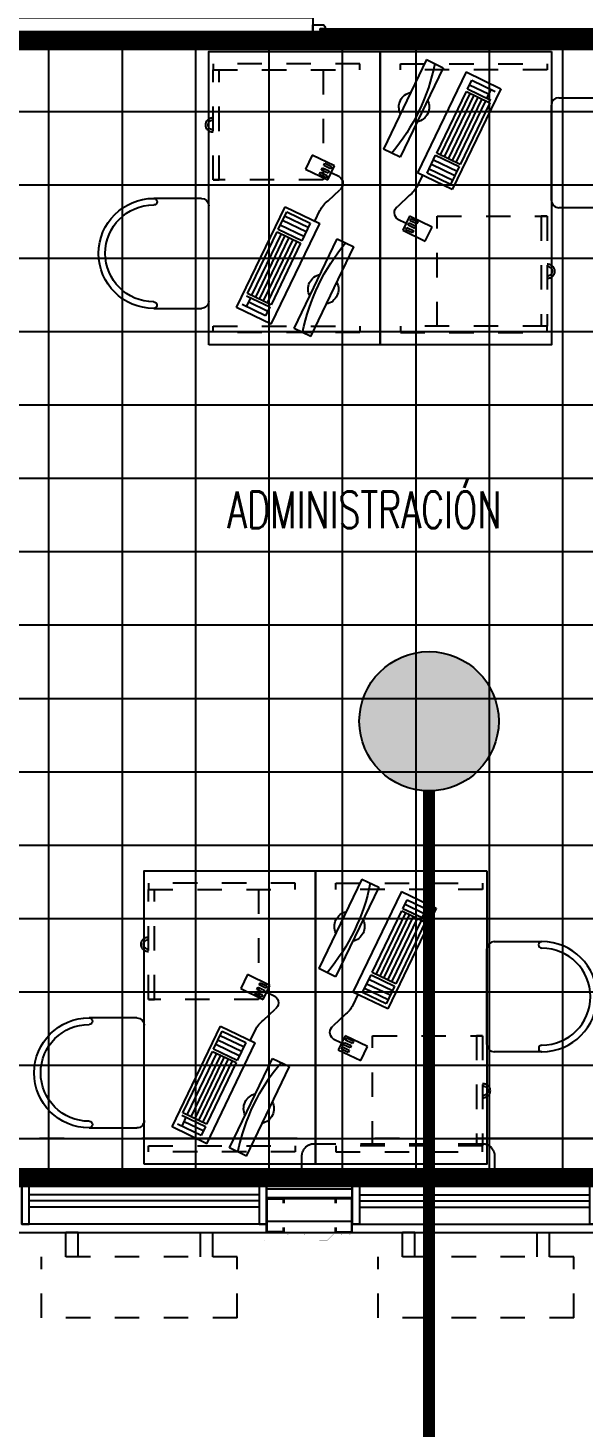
# Model space of a CAD drawing. Header units: millimetres. Extents: x -77 to 207, y -160 to 187.
# Drawn here: x -50.19 to -47.91, y -1.18 to 4.54 of the extents above; entities that cross this region are included whole.
import ezdxf
from ezdxf.enums import TextEntityAlignment as Align
from ezdxf.xclip import XClip

# ---------------------------------------------------------------- set-up
doc = ezdxf.new("R2010")
doc.units = ezdxf.units.MM
doc.header["$LTSCALE"] = 0.1
doc.linetypes.add('X REF - ANELO INST bind$0$X REF - ANELO$0$DASHDOT2', pattern=[12.7, 6.35, -3.175, 0, -3.175])
doc.linetypes.add('X REF - ANELO INST bind$0$X REF - ANELO$0$HIDDEN2', pattern=[0.1875, 0.125, -0.0625])
for name, color, linetype in [('C03 PRY comun+papel kraft', 192, 'Continuous'), ('X REF - ANELO INST bind$0$X REF - ANELO$0$A-CHAPA TRAPEZOIDAL', 8, 'Continuous'), ('X REF - ANELO INST bind$0$X REF - ANELO$0$A-TABIQUE PRY', 7, 'Continuous'), ('X REF - ANELO INST bind$0$X REF - ANELO$0$A-VISTAS', 8, 'Continuous'), ('X REF - ANELO INST bind$0$X REF - ANELO$0$C-ALUMINIO', 8, 'Continuous'), ('X REF - ANELO INST bind$0$X REF - ANELO$0$E-MOBILIARIO', 8, 'Continuous'), ('X REF - ANELO INST bind$0$X REF - ANELO$0$MET-COLUMNA METALICA', 7, 'Continuous'), ('X REF - ANELO INST bind$0$X REF - ANELO$0$MET-CORREAS DE CV', 7, 'Continuous'), ('X REF - ANELO INST bind$0$X REF - ANELO$0$MET-EJE CABRIADAS', 8, 'X REF - ANELO INST bind$0$X REF - ANELO$0$DASHDOT2'), ('X REF - ANELO INST bind$0$X REF - ANELO$0$MET-LANA VIDRIO', 8, 'Continuous'), ('X REF - ANELO INST bind$0$X REF - ANELO$0$PROY-SPLITS', 8, 'X REF - ANELO INST bind$0$X REF - ANELO$0$HIDDEN2'), ('X REF - ANELO INST bind$0$X REF - ANELO$0$R-NOMBRE LOCAL', 7, 'Continuous')]:
    doc.layers.add(name, color=color, linetype=linetype)
doc.styles.add('X REF - ANELO INST bind$0$X REF - ANELO$0$VAUX', font='romans.shx', dxfattribs={"width": 0.85})
doc.linetypes.add('X REF - ANELO INST bind$0$X REF - ANELO$0$REFERENCIAL CORTE TRANSVERSAL WM$0$BATTING', pattern='A,0.00254,-2.54,[134,ltypeshp.shx,S=2.54,R=0,X=-2.54,Y=0],-5.08,[134,ltypeshp.shx,S=2.54,R=180,X=2.54,Y=0],-2.54', length=10.16254)

# ---------------------------------------------------------------- blocks, each defined once
blk = doc.blocks.new('X REF - ANELO INST bind$0$X REF - ANELO$0$comp')
at = {"layer": 'X REF - ANELO INST bind$0$X REF - ANELO$0$E-MOBILIARIO'}
for p, q in [((-375.9094, 423.7424), (-375.5431, 423.9184)), ((-375.5101, 423.8497), (-375.5431, 423.9184)), ((-375.8764, 423.6737), (-375.5101, 423.8497)), ((-375.3539, 423.8126), (-375.3091, 423.8599)), ((-375.2566, 423.8594), (-375.2401, 423.825)), ((-375.2688, 423.8113), (-375.2115, 423.8388)), ((-375.2247, 423.7197), (-375.2688, 423.8113)), ((-375.2506, 423.8087), (-375.2598, 423.8043)), ((-375.2598, 423.8043), (-375.2466, 423.7769)), ((-375.2374, 423.7813), (-375.2506, 423.8087)), ((-375.2323, 423.8175), (-375.2415, 423.8131)), ((-375.2415, 423.8131), (-375.2283, 423.7857)), ((-375.2191, 423.7901), (-375.2323, 423.8175)), ((-375.214, 423.8263), (-375.2231, 423.8219)), ((-375.2231, 423.8219), (-375.2099, 423.7945)), ((-375.2008, 423.7989), (-375.214, 423.8263)), ((-375.2115, 423.8388), (-375.1675, 423.7472)), ((-375.2099, 423.7945), (-375.2008, 423.7989)), ((-375.9094, 423.7424), (-375.8764, 423.6737)), ((-375.8588, 423.5806), (-375.4467, 423.7787)), ((-375.445, 423.74), (-375.5183, 423.7048)), ((-375.3784, 423.6367), (-375.4467, 423.7787)), ((-375.3988, 423.6438), (-375.445, 423.74)), ((-375.437, 423.7586), (-375.3942, 423.7792)), ((-375.2466, 423.7769), (-375.2374, 423.7813)), ((-375.2283, 423.7857), (-375.2191, 423.7901)), ((-375.1675, 423.7472), (-375.2247, 423.7197)), ((-375.5274, 423.7004), (-375.7792, 423.5794)), ((-375.5197, 423.6844), (-375.7715, 423.5633)), ((-375.4812, 423.6042), (-375.5274, 423.7004)), ((-375.5183, 423.7048), (-375.472, 423.6086)), ((-375.4999, 423.7136), (-375.4537, 423.6174)), ((-375.4816, 423.7224), (-375.4354, 423.6262)), ((-375.4633, 423.7312), (-375.4171, 423.635)), ((-375.7905, 423.4387), (-375.3784, 423.6367)), ((-375.512, 423.6683), (-375.7638, 423.5473)), ((-375.5043, 423.6523), (-375.7561, 423.5313)), ((-375.4966, 423.6363), (-375.7484, 423.5153)), ((-375.4889, 423.6203), (-375.7407, 423.4992)), ((-375.472, 423.6086), (-375.3988, 423.6438)), ((-375.8588, 423.5806), (-375.7905, 423.4387)), ((-375.7884, 423.575), (-375.825, 423.5573)), ((-375.8067, 423.5662), (-375.7693, 423.4883)), ((-375.7422, 423.4788), (-375.7884, 423.575)), ((-375.7792, 423.5794), (-375.733, 423.4832)), ((-375.733, 423.4832), (-375.4812, 423.6042)), ((-375.825, 423.5573), (-375.7788, 423.4612)), ((-375.7876, 423.4795), (-375.751, 423.4971))]:
    blk.add_line(p, q, dxfattribs=at)
for centre, radius, start, end in [((-376.0564, 424.5172), 0.8255, 281.4184, 309.9184), ((-375.7156, 423.793), 0.0619, 63.8992, 167.4376), ((-375.283, 423.8408), 0.0323, 35.1957, 143.7409), ((-375.441, 423.8765), 0.1079, 295.6684, 323.7409), ((-375.7156, 423.793), 0.0619, 243.383, 347.9539)]:
    blk.add_arc(centre, radius, start, end, dxfattribs=at)
blk = doc.blocks.new('X REF - ANELO INST bind$0$X REF - ANELO$0$Escritorio 1.20x0.70')
at = {"layer": 'X REF - ANELO INST bind$0$X REF - ANELO$0$E-MOBILIARIO', "linetype": 'X REF - ANELO INST bind$0$X REF - ANELO$0$HIDDEN2', "ltscale": 0.005}
for p, q in [((2121.1148, 1231.8749), (2121.1148, 1231.8999)), ((2121.1148, 1231.8999), (2121.5648, 1231.8999))]:
    blk.add_line(p, q, dxfattribs=at)
at = {"layer": 'X REF - ANELO INST bind$0$X REF - ANELO$0$E-MOBILIARIO'}
blk.add_lwpolyline([(2120.4407, 1231.8576), (2121.6407, 1231.8576), (2121.6407, 1232.5576), (2120.4407, 1232.5576)], close=True, dxfattribs=at)
at = {"layer": 'X REF - ANELO INST bind$0$X REF - ANELO$0$E-MOBILIARIO', "linetype": 'X REF - ANELO INST bind$0$X REF - ANELO$0$HIDDEN2', "ltscale": 0.005}
for points in [[(2120.4916, 1231.8749), (2120.5166, 1231.8749), (2120.5166, 1232.4749), (2120.4916, 1232.4749)], [(2121.5898, 1231.8749), (2121.5648, 1231.8749), (2121.5648, 1232.4749), (2121.5898, 1232.4749)], [(2121.1148, 1231.8749), (2121.5648, 1231.8749), (2121.5648, 1232.3249), (2121.1148, 1232.3249)]]:
    blk.add_lwpolyline(points, close=True, dxfattribs=at)
for radius in [0.03, 0.02]:
    blk.add_arc((2121.3398, 1231.8749), radius, 180, 0, dxfattribs=at)
blk = doc.blocks.new('X REF - ANELO INST bind$0$X REF - ANELO$0$A$C17FA08BE')
at = {"layer": 'X REF - ANELO INST bind$0$X REF - ANELO$0$E-MOBILIARIO'}
for p, q in [((-0.1789, 0.1999), (0.0161, 0.1999)), ((-0.2089, -0.2201), (-0.2089, 0.1699)), ((0.0161, -0.2501), (-0.1789, -0.2501))]:
    blk.add_line(p, q, dxfattribs=at)
for centre, radius, start, end in [((-0.1789, 0.1699), 0.03, 90, 180), ((0.0161, 0.1864), 0.0135, 90, 270), ((0.0161, -0.0251), 0.225, 270, 90), ((0.0161, -0.0251), 0.198, 270, 90), ((-0.1789, -0.2201), 0.03, 180, 270), ((0.0161, -0.2366), 0.0135, 90, 270)]:
    blk.add_arc(centre, radius, start, end, dxfattribs=at)
blk = doc.blocks.new('X REF - ANELO INST bind$0$X REF - ANELO$0$N Local')
at = {"layer": 'X REF - ANELO INST bind$0$X REF - ANELO$0$R-NOMBRE LOCAL', "lineweight": 0, "style": 'X REF - ANELO INST bind$0$X REF - ANELO$0$VAUX', "width": 0.85}
for p in [(6337.5718, -934.4549), (6337.5718, -934.7149)]:
    blk.add_attdef('NOMBRE', text='', height=0.1823, dxfattribs=at).set_placement(p, align=Align.CENTER)
blk = doc.blocks.new('X REF - ANELO INST bind$0$X REF - ANELO$0$carp alum 060 1')
at = {"layer": 'X REF - ANELO INST bind$0$X REF - ANELO$0$C-ALUMINIO'}
for points in [[(0, 0), (-0.19, 0), (-0.19, -1), (0, -1)], [(-0.19, 0), (0, 0), (0, -0.03), (-0.19, -0.03)]]:
    blk.add_lwpolyline(points, close=True, dxfattribs=at)
for points in [[(-0.19, -0.03), (-0.19, 0)], [(-0.12, -0.03), (-0.12, -0.97)], [(-0.095, -0.03), (-0.095, -0.97)], [(-0.07, -0.03), (-0.07, -0.97)]]:
    blk.add_lwpolyline(points, dxfattribs=at)
at = {"layer": 'X REF - ANELO INST bind$0$X REF - ANELO$0$C-ALUMINIO', "elevation": 0.0129}
blk.add_lwpolyline([(-0.19, -0.97), (0, -0.97), (0, -1), (-0.19, -1)], close=True, dxfattribs=at)
blk = doc.blocks.new('X REF - ANELO INST bind$0$X REF - ANELO$0$A$C085D3B3D')
at = {"layer": 'X REF - ANELO INST bind$0$X REF - ANELO$0$PROY-SPLITS'}
for p, q in [((1.5092, -1.0696), (1.5092, -0.2696)), ((1.5092, -0.2696), (1.7592, -0.2696)), ((1.7592, -1.0696), (1.7592, -0.2696)), ((1.7592, -0.3696), (1.8592, -0.3696)), ((1.8592, -0.4196), (1.8592, -0.3696)), ((1.7592, -0.4196), (1.8592, -0.4196)), ((1.7592, -0.9196), (1.8592, -0.9196)), ((1.7592, -0.9696), (1.8592, -0.9696)), ((1.8592, -0.9196), (1.8592, -0.9696)), ((1.5092, -1.0696), (1.7592, -1.0696))]:
    blk.add_line(p, q, dxfattribs=at)
blk = doc.blocks.new('X REF - ANELO INST bind$0$X REF - ANELO')
at = {"layer": 'X REF - ANELO INST bind$0$X REF - ANELO$0$A-CHAPA TRAPEZOIDAL', "const_width": 0.0006}
blk.add_lwpolyline([(-48.8512, -0.3899), (-48.8686, -0.3899), (-48.8726, -0.3939), (-48.9026, -0.3939), (-48.9066, -0.3899), (-48.9366, -0.3899), (-48.9649, -0.4182), (-48.9949, -0.4182), (-49.0232, -0.3899), (-49.0532, -0.3899), (-49.0572, -0.3939), (-49.0872, -0.3939), (-49.0912, -0.3899), (-49.1212, -0.3899), (-49.1252, -0.3939), (-49.1552, -0.3939), (-49.1592, -0.3899), (-49.1892, -0.3899), (-49.2174, -0.4182), (-49.2183, -0.4182)], dxfattribs=at)
at = {"layer": 'X REF - ANELO INST bind$0$X REF - ANELO$0$A-TABIQUE PRY', "ltscale": 5}
blk.add_lwpolyline([(-53.11, 4.5849), (-49.0214, 4.5849), (-49.0214, 4.4849), (-53.11, 4.4849)], close=True, dxfattribs=at)
for points in [[(-49.2105, -0.1599), (-48.8605, -0.1599)], [(-49.2105, -0.1599), (-48.8605, -0.1599)], [(-48.8605, -0.2424), (-49.2105, -0.2424)]]:
    blk.add_lwpolyline(points, dxfattribs=at)
at = {"layer": 'X REF - ANELO INST bind$0$X REF - ANELO$0$A-TABIQUE PRY'}
blk.add_lwpolyline([(-49.2105, -0.2424), (-48.8605, -0.2424), (-48.8605, -0.1599), (-49.2105, -0.1599)], close=True, dxfattribs=at)
at = {"layer": 'X REF - ANELO INST bind$0$X REF - ANELO$0$A-VISTAS'}
blk.add_line((-49.2105, -0.2051), (-48.8605, -0.2051), dxfattribs=at)
at = {"layer": 'X REF - ANELO INST bind$0$X REF - ANELO$0$C-ALUMINIO', "color": 8}
for p, q in [((-49.0256, 4.4848), (-47.5256, 4.4849)), ((-48.9861, 4.5148), (-47.5652, 4.5149))]:
    blk.add_line(p, q, dxfattribs=at)
at = {"layer": 'X REF - ANELO INST bind$0$X REF - ANELO$0$C-ALUMINIO'}
blk.add_lwpolyline([(-49.0214, 4.5548), (-48.9836, 4.5548, -0.398972), (-48.9714, 4.5433), (-48.9714, 4.5378), (-48.9911, 4.5378), (-48.9911, 4.5318), (-48.9714, 4.5318), (-48.9714, 4.5252, -0.418366), (-48.9819, 4.5148), (-49.0214, 4.5148), (-49.0214, 4.5548)], format="xyb", dxfattribs=at)
blk.add_lwpolyline([(-47.5756, 4.5319), (-48.9911, 4.5318), (-48.9911, 4.5378), (-47.5756, 4.5379)], dxfattribs=at)
at = {"layer": 'X REF - ANELO INST bind$0$X REF - ANELO$0$MET-COLUMNA METALICA', "elevation": -0.0009}
for points in [[(-49.1405, -0.364), (-49.1405, -0.3803, -0.414214), (-49.1435, -0.3833), (-49.2075, -0.3833, -0.414214), (-49.2105, -0.3803), (-49.2105, -0.2463, -0.414214), (-49.2075, -0.2433), (-49.1435, -0.2433, -0.414214), (-49.1405, -0.2463), (-49.1405, -0.2636)], [(-49.143, -0.364), (-49.143, -0.3803, -0.414214), (-49.1435, -0.3808), (-49.2075, -0.3808, -0.414214), (-49.208, -0.3803), (-49.208, -0.2463, -0.414214), (-49.2075, -0.2458), (-49.1435, -0.2458, -0.414214), (-49.143, -0.2463), (-49.143, -0.2636)], [(-48.9305, -0.364), (-48.9305, -0.3803, 0.414214), (-48.9275, -0.3833), (-48.8635, -0.3833, 0.414214), (-48.8605, -0.3803), (-48.8605, -0.2463, 0.414214), (-48.8635, -0.2433), (-48.9275, -0.2433, 0.414214), (-48.9305, -0.2463), (-48.9305, -0.2636)], [(-48.928, -0.364), (-48.928, -0.3803, 0.414214), (-48.9275, -0.3808), (-48.8635, -0.3808, 0.414214), (-48.863, -0.3803), (-48.863, -0.2463, 0.414214), (-48.8635, -0.2458), (-48.9275, -0.2458, 0.414214), (-48.928, -0.2463), (-48.928, -0.2636)]]:
    blk.add_lwpolyline(points, format="xyb", dxfattribs=at)
at = {"layer": 'X REF - ANELO INST bind$0$X REF - ANELO$0$MET-CORREAS DE CV'}
for p, q in [((-49.2105, -0.2451), (-48.8605, -0.2451)), ((-31.6001, -0.3851), (-53.3884, -0.3851))]:
    blk.add_line(p, q, dxfattribs=at)
at = {"layer": 'X REF - ANELO INST bind$0$X REF - ANELO$0$MET-EJE CABRIADAS'}
blk.add_line((1.6043, -0.0001), (-54.2799, -0.0001), dxfattribs=at)
at = {"layer": 'X REF - ANELO INST bind$0$X REF - ANELO$0$MET-LANA VIDRIO', "linetype": 'X REF - ANELO INST bind$0$X REF - ANELO$0$REFERENCIAL CORTE TRANSVERSAL WM$0$BATTING', "ltscale": 0.025}
blk.add_lwpolyline([(-49.2105, -0.3377), (-48.8605, -0.3377)], dxfattribs=at)
at = {"layer": 'X REF - ANELO INST bind$0$X REF - ANELO$0$PROY-SPLITS'}
blk.add_lwpolyline([(-49.0676, -0.1599), (-48.2776, -0.1599), (-48.2776, -0.0724, 0.414214), (-48.3276, -0.0224), (-49.0176, -0.0224, 0.414214), (-49.0676, -0.0724), (-49.0676, -0.1599)], format="xyb", dxfattribs=at)
ref = blk.add_blockref('X REF - ANELO INST bind$0$X REF - ANELO$0$N Local', (5021.2464, 750.2684), dxfattribs=dict(xscale=-0.7999999999999545, yscale=0.8000000000000114, zscale=0.8))
ref.add_attrib('NOMBRE', 'ADMINISTRACIÓN', dxfattribs={"layer": 'X REF - ANELO INST bind$0$X REF - ANELO$0$R-NOMBRE LOCAL', "lineweight": 0, "height": 0.15, "style": 'X REF - ANELO INST bind$0$X REF - ANELO$0$VAUX', "width": 0.7}).set_placement((-48.811, 2.4965), align=Align.CENTER)
at = {"layer": 'X REF - ANELO INST bind$0$X REF - ANELO$0$C-ALUMINIO', "xscale": -1, "rotation": 270}
blk.add_blockref('X REF - ANELO INST bind$0$X REF - ANELO$0$carp alum 060 1', (-49.2105, -0.1599), dxfattribs=at)
at = {"layer": 'X REF - ANELO INST bind$0$X REF - ANELO$0$C-ALUMINIO', "rotation": 90.00000000000001}
blk.add_blockref('X REF - ANELO INST bind$0$X REF - ANELO$0$carp alum 060 1', (-48.8605, -0.1599), dxfattribs=at)
at = {"layer": 'X REF - ANELO INST bind$0$X REF - ANELO$0$E-MOBILIARIO', "xscale": -1}
for name, p, rotation in [('X REF - ANELO INST bind$0$X REF - ANELO$0$Escritorio 1.20x0.70', (-1281.3044, -2117.195, -0.0201), 270), ('X REF - ANELO INST bind$0$X REF - ANELO$0$Escritorio 1.20x0.70', (1183.8109, 2124.8864, -0.0201), 90), ('X REF - ANELO INST bind$0$X REF - ANELO$0$comp', (375.1849, -371.4974, -0.0201), 90), ('X REF - ANELO INST bind$0$X REF - ANELO$0$comp', (-472.7719, 379.1889, -0.0201), 270), ('X REF - ANELO INST bind$0$X REF - ANELO$0$A$C17FA08BE', (-49.6557, 3.6447), 359.9736600376107), ('X REF - ANELO INST bind$0$X REF - ANELO$0$Escritorio 1.20x0.70', (-1281.5682, -2120.5458), 270), ('X REF - ANELO INST bind$0$X REF - ANELO$0$Escritorio 1.20x0.70', (1183.5471, 2121.5356), 90), ('X REF - ANELO INST bind$0$X REF - ANELO$0$comp', (374.9211, -374.8482), 90), ('X REF - ANELO INST bind$0$X REF - ANELO$0$comp', (-473.0357, 375.838), 270), ('X REF - ANELO INST bind$0$X REF - ANELO$0$A$C17FA08BE', (-49.9194, 0.2939), 359.9736600376107)]:
    blk.add_blockref(name, p, dxfattribs=dict(at, rotation=rotation))
at = {"layer": 'X REF - ANELO INST bind$0$X REF - ANELO$0$E-MOBILIARIO', "rotation": 0.02633996238928239}
for p in [(-47.8379, 4.0564), (-48.1016, 0.6055)]:
    blk.add_blockref('X REF - ANELO INST bind$0$X REF - ANELO$0$A$C17FA08BE', p, dxfattribs=at)
at = {"layer": 'X REF - ANELO INST bind$0$X REF - ANELO$0$PROY-SPLITS', "rotation": 90}
for p in [(-50.4003, -2.2425), (-49.0246, -2.2425)]:
    blk.add_blockref('X REF - ANELO INST bind$0$X REF - ANELO$0$A$C085D3B3D', p, dxfattribs=at)
blk = doc.blocks.new('X REF - ANELO INST bind')
ref = blk.add_blockref('X REF - ANELO INST bind$0$X REF - ANELO', (0, 0))
XClip(ref).set_block_clipping_path([(-76.9680737415, -24.7711317477), (92.9860355418, 61.1669630168)])

msp = doc.modelspace()

# ---------------------------------------------------------------- hatches: boundary and pattern name
at = {"layer": 'C03 PRY comun+papel kraft'}
h = msp.add_hatch(dxfattribs=at)
h.set_pattern_fill('_USER', color=256, scale=0.3, double=1, pattern_type=0)
h.set_pattern_definition([(0, (0, 0), (0, 0.3), []), (90, (0, 0), (-0.3, 2e-17), [])])
h.paths.add_polyline_path([(-50.8172, 4.4899), (-46.5172, 4.4899), (-46.5172, -0.1599), (-50.8172, -0.1599)])
h = msp.add_hatch(color=256, dxfattribs=at)
edge = h.paths.add_edge_path()
edge.add_arc((-48.5469, 1.7065), 0.2848, 0, 360)

# ---------------------------------------------------------------- linework, layer by layer
at = {"layer": 'C03 PRY comun+papel kraft', "const_width": 0.08, "elevation": -0.0189}
msp.add_lwpolyline([(-50.8172, 4.4899), (-46.5172, 4.4899), (-46.5172, -0.1599), (-50.8172, -0.1599), (-50.8172, 4.4899)], dxfattribs=at)
at = {"layer": 'C03 PRY comun+papel kraft', "const_width": 0.05}
msp.add_lwpolyline([(-48.5469, 1.4216), (-48.5469, -2.5346), (-46.8499, -2.5346), (-46.8499, -3.2381)], dxfattribs=at)
at = {"layer": 'C03 PRY comun+papel kraft'}
msp.add_circle((-48.5469, 1.7065, -0.0891), 0.2848, dxfattribs=at)

# ---------------------------------------------------------------- block references
msp.add_blockref('X REF - ANELO INST bind', (0, 0))

doc.saveas('drawing.dxf')
